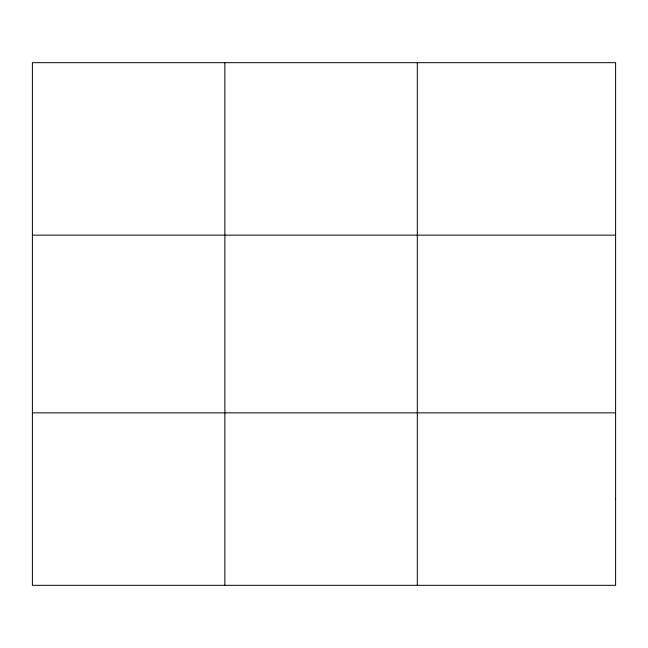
<?xml version="1.0" encoding="UTF-8"?>
<svg xmlns="http://www.w3.org/2000/svg" width="648" height="648" viewBox="0 0 648 648"><rect width="100%" height="100%" fill="white"/><g stroke="black" fill="none" stroke-linecap="round" stroke-linejoin="round"><path stroke-width="0.97" d="M224.856 62.678L224.856 585.322M417.312 62.678L417.312 585.322M32.4 235.151L615.6 235.151M32.4 412.849L615.6 412.849M615.6 499.09L615.6 585.322L32.4 585.322L32.4 62.678L615.6 62.678L615.6 499.09"/></g></svg>
